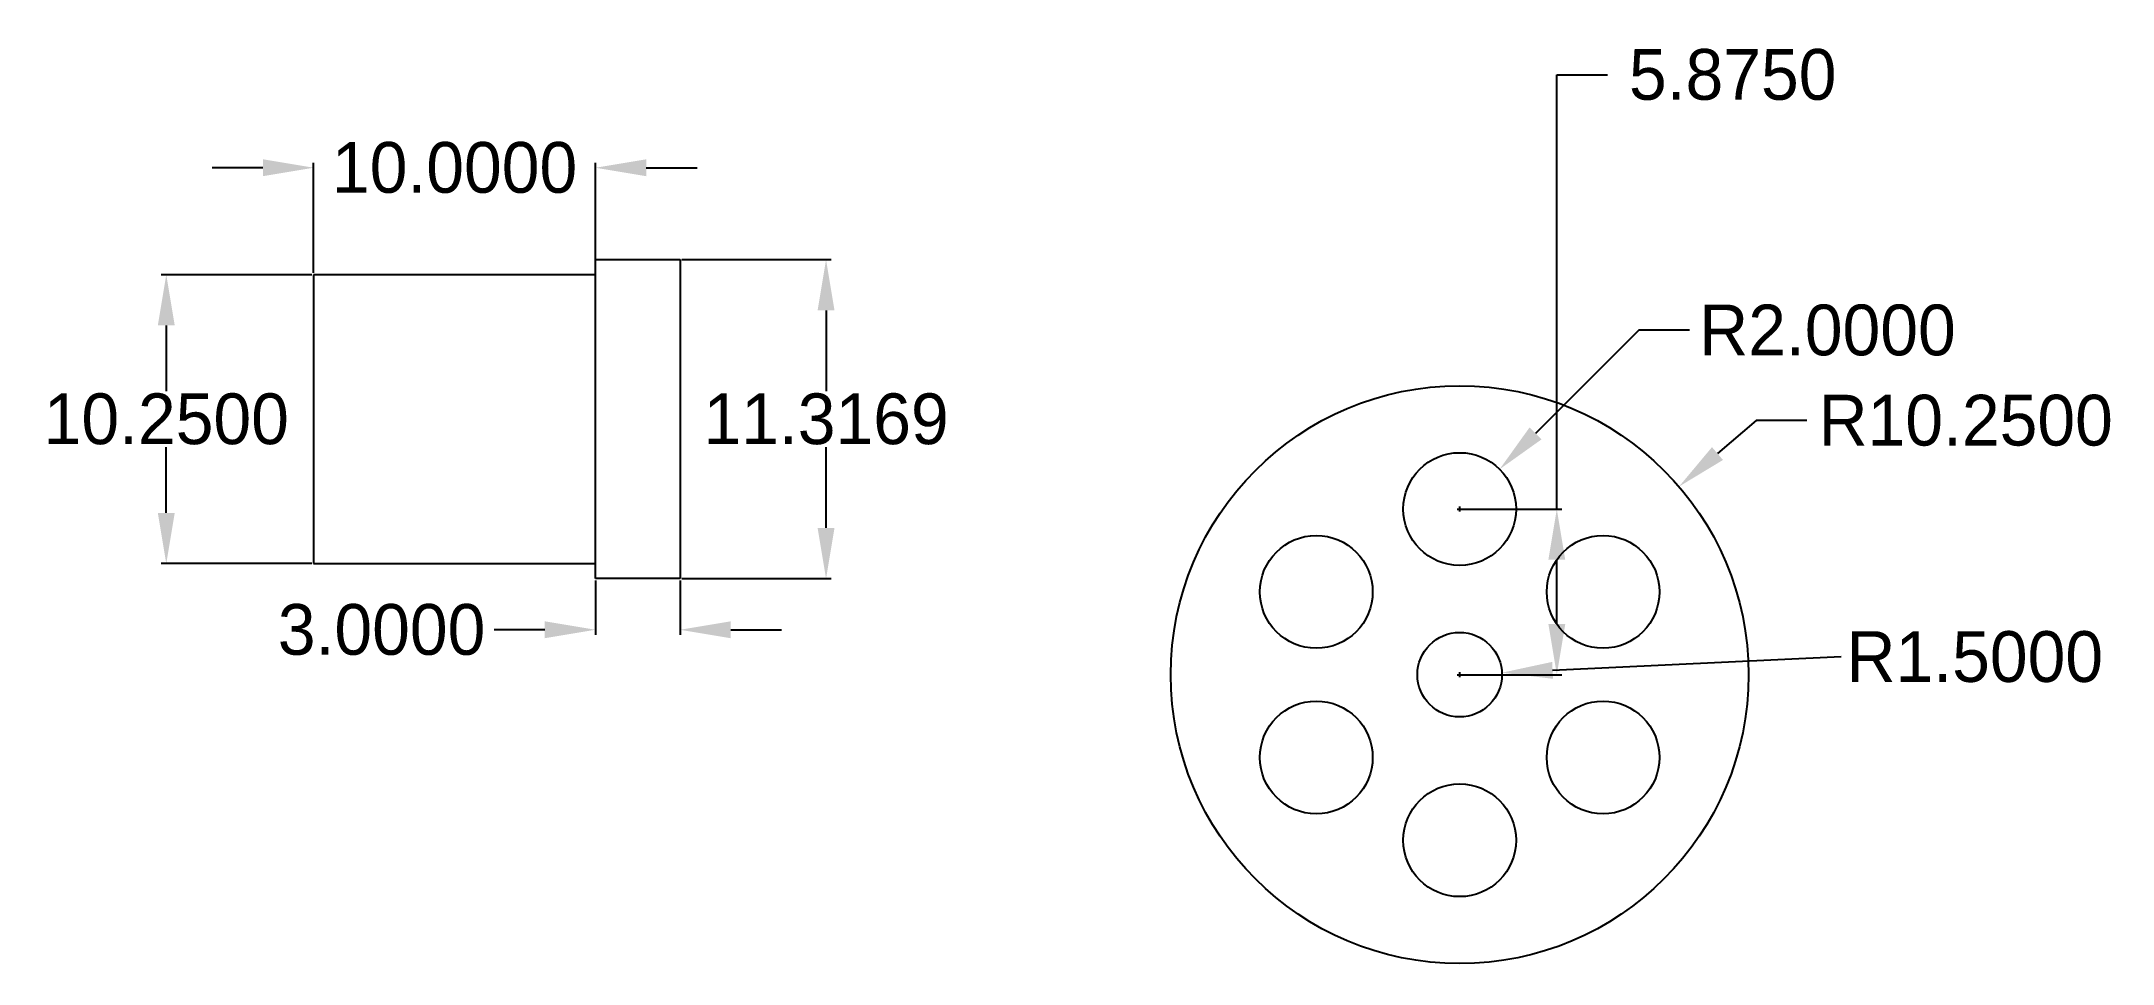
# Model space of a CAD drawing. Header units: millimetres. Extents: x -50.3 to 23.2, y -10.2 to 22.5.
import ezdxf

# ---------------------------------------------------------------- set-up
doc = ezdxf.new("R2010")
doc.units = ezdxf.units.MM
doc.dimstyles.get("Standard").update_dxf_attribs({"dimtxt": 0.18, "dimasz": 0.18, "dimexe": 0.18, "dimexo": 0.0625, "dimgap": 0.09, "dimtad": 0, "dimtih": 1, "dimtoh": 1, "dimdec": 4, "dimzin": 0, "dimdsep": 46, "dimtxsty": 'Standard', "dimcen": 0.09, "dimadec": 0, "dimazin": 0, "dimtfac": 1, "dimtdec": 4, "dimtofl": 0, "dimtmove": 0, "dimatfit": 3, "dimfxl": 1, "dimtolj": 1, "dimtzin": 0, "dimarcsym": 0})

# ---------------------------------------------------------------- blocks, each defined once
blk = doc.blocks.new('*D1')
at = {"color": 0, "lineweight": -2, "transparency": 16777216}
for p, q in [((10.513, 9.017), (9.147, 7.845)), ((12.313, 9.017), (10.513, 9.017)), ((-0.09, 0), (0.09, 0)), ((0, -0.09), (0, 0.09))]:
    blk.add_line(p, q, dxfattribs=at)
at = {"color": 0, "transparency": 16777216}
blk.add_solid([(8.951, 8.072), (9.342, 7.617), (7.78, 6.673)], dxfattribs=at)
at = {"layer": 'Defpoints', "color": 0, "transparency": 16777216}
for p in [(7.78, 6.673), (0, 0)]:
    blk.add_point(p, dxfattribs=at)
at = {"color": 0, "transparency": 16777216, "insert": (17.953, 9.017), "char_height": 1.8, "attachment_point": 5}
blk.add_mtext('\\A1;R10.2500', dxfattribs=at)
blk = doc.blocks.new('*D2')
at = {"color": 0, "lineweight": -2, "transparency": 16777216}
for p, q in [((6.359, 12.217), (2.691, 8.558)), ((8.159, 12.217), (6.359, 12.217)), ((0, 5.785), (0, 5.965)), ((-0.09, 5.875), (0.09, 5.875))]:
    blk.add_line(p, q, dxfattribs=at)
at = {"color": 0, "transparency": 16777216}
blk.add_solid([(2.479, 8.771), (2.902, 8.346), (1.416, 7.287)], dxfattribs=at)
at = {"layer": 'Defpoints', "color": 0, "transparency": 16777216}
for p in [(1.416, 7.287), (0, 5.875)]:
    blk.add_point(p, dxfattribs=at)
at = {"color": 0, "transparency": 16777216, "insert": (13.049, 12.217), "char_height": 1.8, "attachment_point": 5}
blk.add_mtext('\\A1;R2.0000', dxfattribs=at)
blk = doc.blocks.new('*D3')
at = {"color": 0, "lineweight": -2, "transparency": 16777216}
for p, q in [((-0.09, 0), (0.09, 0)), ((0, -0.09), (0, 0.09)), ((13.535, 0.63), (3.296, 0.153))]:
    blk.add_line(p, q, dxfattribs=at)
at = {"color": 0, "transparency": 16777216}
blk.add_solid([(3.282, 0.453), (3.31, -0.146), (1.498, 0.07)], dxfattribs=at)
at = {"layer": 'Defpoints', "color": 0, "transparency": 16777216}
for p in [(0, 0), (1.498, 0.07)]:
    blk.add_point(p, dxfattribs=at)
at = {"color": 0, "transparency": 16777216, "insert": (18.275, 0.63), "char_height": 1.8, "attachment_point": 5}
blk.add_mtext('\\A1;R1.5000', dxfattribs=at)
blk = doc.blocks.new('*D4')
at = {"color": 0, "lineweight": -2, "transparency": 16777216}
for p, q in [((3.446, 5.875), (3.446, 21.285)), ((3.446, 21.285), (5.246, 21.285)), ((0.062, 5.875), (3.626, 5.875)), ((3.446, 1.8), (3.446, 4.075)), ((0.062, 0), (3.626, 0))]:
    blk.add_line(p, q, dxfattribs=at)
at = {"color": 0, "transparency": 16777216}
for points in [[(3.146, 4.075), (3.746, 4.075), (3.446, 5.875)], [(3.146, 1.8), (3.746, 1.8), (3.446, 0)]]:
    blk.add_solid(points, dxfattribs=at)
at = {"layer": 'Defpoints', "color": 0, "transparency": 16777216}
for p in [(0, 5.875), (0, 0), (3.446, 0)]:
    blk.add_point(p, dxfattribs=at)
at = {"color": 0, "transparency": 16777216, "insert": (9.686, 21.285), "char_height": 1.8, "attachment_point": 5}
blk.add_mtext('\\A1;5.8750', dxfattribs=at)
blk = doc.blocks.new('*D7')
at = {"color": 0, "lineweight": -2, "transparency": 16777216}
for p, q in [((-42.457, 17.985), (-44.257, 17.985)), ((-40.657, 14.253), (-40.657, 18.165)), ((-30.657, 14.253), (-30.657, 18.165)), ((-28.857, 17.985), (-27.057, 17.985))]:
    blk.add_line(p, q, dxfattribs=at)
at = {"color": 0, "transparency": 16777216}
for points in [[(-42.457, 18.285), (-42.457, 17.685), (-40.657, 17.985)], [(-28.857, 18.285), (-28.857, 17.685), (-30.657, 17.985)]]:
    blk.add_solid(points, dxfattribs=at)
at = {"layer": 'Defpoints', "color": 0, "transparency": 16777216}
for p in [(-40.657, 17.985), (-40.657, 14.191), (-30.657, 14.191)]:
    blk.add_point(p, dxfattribs=at)
at = {"color": 0, "transparency": 16777216, "insert": (-35.657, 17.985), "char_height": 1.8, "attachment_point": 5}
blk.add_mtext('\\A1;10.0000', dxfattribs=at)
blk = doc.blocks.new('*D8')
at = {"color": 0, "lineweight": -2, "transparency": 16777216}
for p, q in [((-30.657, 3.345), (-30.657, 1.413)), ((-27.657, 3.345), (-27.657, 1.413)), ((-32.457, 1.593), (-34.257, 1.593)), ((-25.857, 1.593), (-24.057, 1.593))]:
    blk.add_line(p, q, dxfattribs=at)
at = {"color": 0, "transparency": 16777216}
for points in [[(-32.457, 1.893), (-32.457, 1.293), (-30.657, 1.593)], [(-25.857, 1.893), (-25.857, 1.293), (-27.657, 1.593)]]:
    blk.add_solid(points, dxfattribs=at)
at = {"layer": 'Defpoints', "color": 0, "transparency": 16777216}
for p in [(-30.657, 3.407), (-27.657, 3.407), (-30.657, 1.593)]:
    blk.add_point(p, dxfattribs=at)
at = {"color": 0, "transparency": 16777216, "insert": (-38.247, 1.593), "char_height": 1.8, "attachment_point": 5}
blk.add_mtext('\\A1;3.0000', dxfattribs=at)
blk = doc.blocks.new('*D9')
at = {"color": 0, "lineweight": -2, "transparency": 16777216}
for p, q in [((-40.719, 14.191), (-46.065, 14.191)), ((-45.885, 12.391), (-45.885, 10.056)), ((-45.885, 5.741), (-45.885, 8.076)), ((-40.719, 3.941), (-46.065, 3.941))]:
    blk.add_line(p, q, dxfattribs=at)
at = {"color": 0, "transparency": 16777216}
for points in [[(-46.185, 12.391), (-45.585, 12.391), (-45.885, 14.191)], [(-46.185, 5.741), (-45.585, 5.741), (-45.885, 3.941)]]:
    blk.add_solid(points, dxfattribs=at)
at = {"layer": 'Defpoints', "color": 0, "transparency": 16777216}
for p in [(-40.657, 14.191), (-45.885, 3.941), (-40.657, 3.941)]:
    blk.add_point(p, dxfattribs=at)
at = {"color": 0, "transparency": 16777216, "insert": (-45.885, 9.066), "char_height": 1.8, "attachment_point": 5}
blk.add_mtext('\\A1;10.2500', dxfattribs=at)
blk = doc.blocks.new('*D10')
at = {"color": 0, "lineweight": -2, "transparency": 16777216}
for p, q in [((-27.594, 14.724), (-22.298, 14.724)), ((-22.478, 12.924), (-22.478, 10.056)), ((-22.478, 5.207), (-22.478, 8.076)), ((-27.594, 3.407), (-22.298, 3.407))]:
    blk.add_line(p, q, dxfattribs=at)
at = {"color": 0, "transparency": 16777216}
for points in [[(-22.778, 12.924), (-22.178, 12.924), (-22.478, 14.724)], [(-22.778, 5.207), (-22.178, 5.207), (-22.478, 3.407)]]:
    blk.add_solid(points, dxfattribs=at)
at = {"layer": 'Defpoints', "color": 0, "transparency": 16777216}
for p in [(-27.657, 14.724), (-27.657, 3.407), (-22.478, 3.407)]:
    blk.add_point(p, dxfattribs=at)
at = {"color": 0, "transparency": 16777216, "insert": (-22.478, 9.066), "char_height": 1.8, "attachment_point": 5}
blk.add_mtext('\\A1;11.3169', dxfattribs=at)

msp = doc.modelspace()

# ---------------------------------------------------------------- linework, layer by layer
for p, q in [((-30.65661, 14.19077), (-30.65661, 14.72422)), ((-30.65661, 14.72422), (-27.65661, 14.72422)), ((-27.65661, 14.72422), (-27.65661, 3.40732)), ((-40.65661, 14.19077), (-40.65661, 3.94077)), ((-30.65661, 14.19077), (-40.65661, 14.19077)), ((-30.65661, 3.94077), (-30.65661, 14.19077)), ((-40.65661, 3.94077), (-30.65661, 3.94077)), ((-30.65661, 3.40732), (-30.65661, 3.94077)), ((-27.65661, 3.40732), (-30.65661, 3.40732))]:
    msp.add_line(p, q)
for centre, radius in [((0, 0), 10.25), ((0, 5.875), 2), ((-5.0879, 2.9375), 2), ((5.0879, 2.9375), 2), ((0, 0), 1.5), ((-5.0879, -2.9375), 2), ((5.0879, -2.9375), 2), ((0, -5.875), 2)]:
    msp.add_circle(centre, radius)

# ---------------------------------------------------------------- dimensions: what is measured, and where the dimension line sits
dim = msp.add_linear_dim(base=(3.44642, 0), p1=(0, 5.875), p2=(0, 0), angle=90, dimstyle='Standard', override={"dimtxt": 1.8, "dimasz": 1.8})
dim.commit()
dim.dimension.update_dxf_attribs({"geometry": '*D4', "text_midpoint": (9.68642, 21.2855), "dimtype": 160})
for base, p1, p2, picture, middle in [((-40.65661, 17.98538), (-30.65661, 14.19077), (-40.65661, 14.19077), '*D7', (-35.65661, 17.98538)), ((-30.65661, 1.59291), (-27.65661, 3.40732), (-30.65661, 3.40732), '*D8', (-38.24661, 1.59291))]:
    dim = msp.add_linear_dim(base=base, p1=p1, p2=p2, dimstyle='Standard', override={"dimtxt": 1.8, "dimasz": 1.8})
    dim.commit()
    dim.dimension.update_dxf_attribs({"geometry": picture, "text_midpoint": middle})
for base, p1, p2, picture, middle in [((-22.47845, 3.40732), (-27.65661, 14.72422), (-27.65661, 3.40732), '*D10', (-22.47845, 9.06577)), ((-45.88481, 3.94077), (-40.65661, 14.19077), (-40.65661, 3.94077), '*D9', (-45.88481, 9.06577))]:
    dim = msp.add_linear_dim(base=base, p1=p1, p2=p2, angle=90, dimstyle='Standard', override={"dimtxt": 1.8, "dimasz": 1.8})
    dim.commit()
    dim.dimension.update_dxf_attribs({"geometry": picture, "text_midpoint": middle})
for center, mpoint, picture, middle in [((0, 5.875), (1.41611, 7.28731), '*D2', (13.04937, 12.21731)), ((0, 0), (1.49838, 0.06969), '*D3', (13.53549, 0.62954))]:
    dim = msp.add_radius_dim(center=center, mpoint=mpoint, dimstyle='Standard', override={"dimtxt": 1.8, "dimasz": 1.8})
    dim.commit()
    dim.dimension.update_dxf_attribs({"geometry": picture, "text_midpoint": middle, "dimtype": 164})
dim = msp.add_radius_dim(center=(0, 0), mpoint=(7.78041, 6.67291), dimstyle='Standard', override={"dimtxt": 1.8, "dimasz": 1.8})
dim.commit()
dim.dimension.update_dxf_attribs({"geometry": '*D1', "text_midpoint": (17.95304, 9.01657)})

doc.saveas('drawing.dxf')
